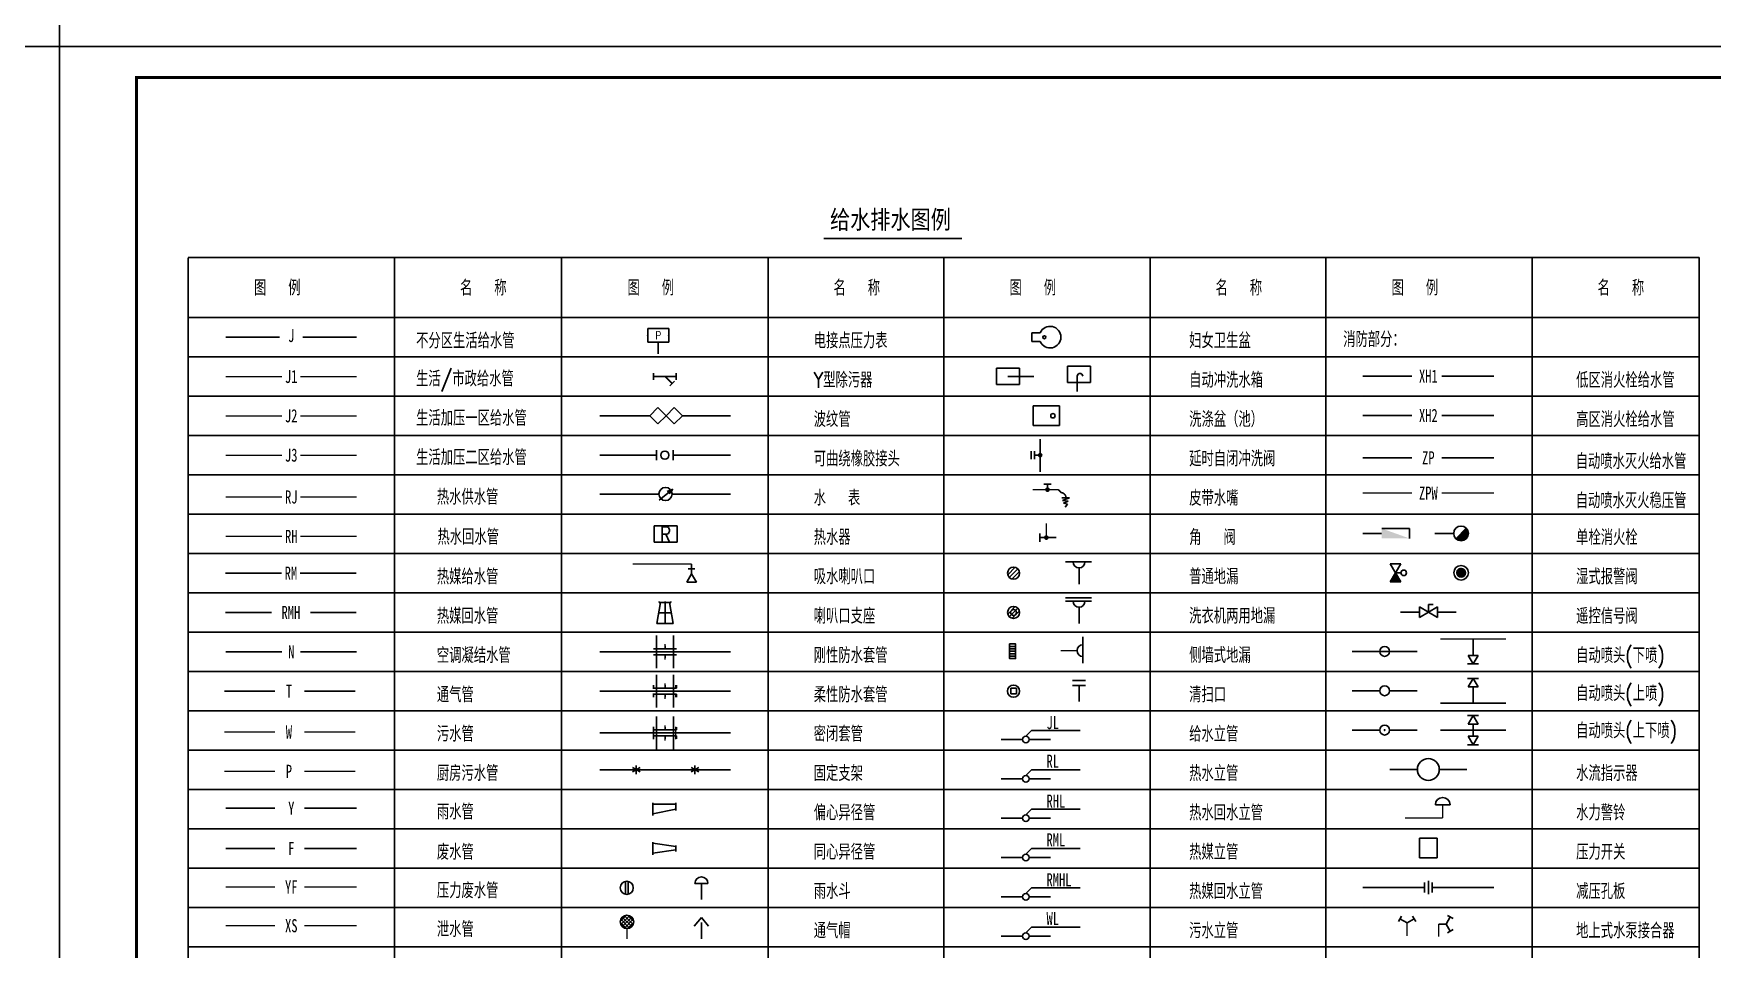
# Model space of a CAD drawing. Extents: x 27938 to 1507990, y 110129 to 923079.
# Drawn here: x 491190 to 545766, y 690524 to 720280 of the extents above; entities that cross this region are included whole.
import ezdxf
from ezdxf.enums import TextEntityAlignment as Align

# ---------------------------------------------------------------- set-up
doc = ezdxf.new("R2010")
doc.units = 0
doc.header["$LTSCALE"] = 1000
doc.header["$MEASUREMENT"] = 0
doc.layers.add('0s-水标注', color=7, linetype='Continuous')
doc.layers.add('图框', color=140, linetype='Continuous')
doc.layers.add('yichutu', color=7, linetype='Continuous', true_color=0xffffff, plot=False)
doc.styles.add('-黑体', font='simhei.ttf', dxfattribs={"width": 0.8})
doc.styles.add('HZ', font='txt', dxfattribs={"bigfont": 'hztxt'})
doc.styles.add('HZ8', font='txt.shx', dxfattribs={"bigfont": 'hztxt.shx'})
doc.styles.add('ST', font='', dxfattribs={"width": 0.8})
doc.styles.get("Standard").update_dxf_attribs({"font": 'gbenor.shx', "bigfont": 'gbcbig.shx'})
doc.styles.get('ST').set_extended_font_data('SimSun')

# ---------------------------------------------------------------- blocks, each defined once
blk = doc.blocks.new('*X185')
at = {"color": 0, "linetype": 'Continuous'}
for p, q in [((-69891, -48890), (-69782, -48780)), ((-69891, -48876), (-69795, -48780)), ((-69889, -48902), (-69769, -48782)), ((-69889, -48860), (-69811, -48782)), ((-69886, -48913), (-69758, -48786)), ((-69882, -48839), (-69832, -48789)), ((-69881, -48923), (-69748, -48790)), ((-69876, -48932), (-69739, -48795)), ((-69871, -48940), (-69731, -48800)), ((-69864, -48948), (-69723, -48807)), ((-69857, -48955), (-69716, -48814)), ((-69849, -48961), (-69710, -48822)), ((-69841, -48967), (-69704, -48830)), ((-69831, -48972), (-69699, -48840)), ((-69821, -48975), (-69696, -48850)), ((-69810, -48978), (-69693, -48861)), ((-69797, -48980), (-69691, -48874)), ((-69783, -48980), (-69691, -48888)), ((-69766, -48977), (-69694, -48905)), ((-69742, -48967), (-69704, -48929))]:
    blk.add_line(p, q, dxfattribs=at)
blk = doc.blocks.new('*X188')
at = {"color": 0, "linetype": 'Continuous'}
for p, q in [((-73092, -53484), (-73002, -53484)), ((-73091, -53482), (-73003, -53482)), ((-73091, -53483), (-73003, -53483)), ((-73090, -53480), (-73004, -53480)), ((-73090, -53481), (-73004, -53481)), ((-73089, -53479), (-73005, -53479)), ((-73088, -53477), (-73006, -53477)), ((-73088, -53478), (-73006, -53478)), ((-73087, -53476), (-73007, -53476)), ((-73086, -53475), (-73008, -53475)), ((-73085, -53474), (-73009, -53474)), ((-73084, -53473), (-73010, -53473)), ((-73083, -53472), (-73011, -53472)), ((-73082, -53471), (-73012, -53471)), ((-73081, -53470), (-73013, -53470)), ((-73080, -53469), (-73014, -53469)), ((-73079, -53468), (-73015, -53468)), ((-73078, -53467), (-73016, -53467)), ((-73077, -53466), (-73017, -53466)), ((-73075, -53465), (-73019, -53465)), ((-73074, -53464), (-73020, -53464)), ((-73072, -53463), (-73022, -53463)), ((-73070, -53462), (-73024, -53462)), ((-73068, -53461), (-73026, -53461)), ((-73066, -53460), (-73028, -53460)), ((-73063, -53459), (-73031, -53459)), ((-73060, -53458), (-73034, -53458)), ((-73056, -53457), (-73038, -53457)), ((-73097, -53500), (-72997, -53500)), ((-73097, -53501), (-72997, -53501)), ((-73097, -53502), (-72997, -53502)), ((-73097, -53503), (-72997, -53503)), ((-73097, -53504), (-72997, -53504)), ((-73097, -53505), (-72997, -53505)), ((-73097, -53506), (-72997, -53506)), ((-73097, -53507), (-72997, -53507)), ((-73097, -53508), (-72997, -53508)), ((-73097, -53509), (-72997, -53509)), ((-73097, -53510), (-72997, -53510)), ((-73097, -53511), (-72997, -53511)), ((-73097, -53512), (-72997, -53512)), ((-73097, -53513), (-72997, -53513)), ((-73096, -53495), (-72998, -53495)), ((-73096, -53496), (-72998, -53496)), ((-73096, -53497), (-72998, -53497)), ((-73096, -53498), (-72998, -53498)), ((-73096, -53499), (-72998, -53499)), ((-73096, -53514), (-72998, -53514)), ((-73096, -53515), (-72998, -53515)), ((-73096, -53516), (-72998, -53516)), ((-73096, -53517), (-72998, -53517)), ((-73096, -53518), (-72998, -53518)), ((-73095, -53491), (-72999, -53491)), ((-73095, -53492), (-72999, -53492)), ((-73095, -53493), (-72999, -53493)), ((-73095, -53494), (-72999, -53494)), ((-73095, -53519), (-72999, -53519)), ((-73095, -53520), (-72999, -53520)), ((-73095, -53521), (-72999, -53521)), ((-73094, -53488), (-73000, -53488)), ((-73094, -53489), (-73000, -53489)), ((-73094, -53490), (-73000, -53490)), ((-73094, -53522), (-73000, -53522)), ((-73094, -53523), (-73000, -53523)), ((-73094, -53524), (-73000, -53524)), ((-73093, -53486), (-73001, -53486)), ((-73093, -53487), (-73001, -53487)), ((-73093, -53525), (-73001, -53525)), ((-73093, -53526), (-73001, -53526)), ((-73093, -53527), (-73002, -53527)), ((-73092, -53485), (-73002, -53485)), ((-73092, -53528), (-73002, -53528)), ((-73092, -53529), (-73002, -53529)), ((-73091, -53530), (-73003, -53530)), ((-73090, -53531), (-73004, -53531)), ((-73090, -53532), (-73004, -53532)), ((-73089, -53533), (-73005, -53533)), ((-73089, -53534), (-73005, -53534)), ((-73088, -53535), (-73006, -53535)), ((-73087, -53536), (-73007, -53536)), ((-73086, -53537), (-73008, -53537)), ((-73086, -53538), (-73008, -53538)), ((-73085, -53539), (-73009, -53539)), ((-73084, -53540), (-73010, -53540)), ((-73083, -53541), (-73011, -53541)), ((-73082, -53542), (-73012, -53542)), ((-73081, -53543), (-73013, -53543)), ((-73080, -53544), (-73014, -53544)), ((-73079, -53545), (-73015, -53545)), ((-73077, -53546), (-73017, -53546)), ((-73076, -53547), (-73018, -53547)), ((-73075, -53548), (-73019, -53548)), ((-73073, -53549), (-73021, -53549)), ((-73071, -53550), (-73023, -53550)), ((-73069, -53551), (-73025, -53551)), ((-73067, -53552), (-73027, -53552)), ((-73065, -53553), (-73029, -53553)), ((-73062, -53554), (-73032, -53554)), ((-73058, -53555), (-73036, -53555)), ((-73052, -53556), (-73042, -53556))]:
    blk.add_line(p, q, dxfattribs=at)
blk = doc.blocks.new('$VALVE$00000619')
for p, q in [((-227, 151), (227, 151)), ((-227, -151), (-227, 151)), ((227, 151), (227, -151)), ((227, -151), (-227, -151))]:
    blk.add_line(p, q)
for p in [(-227, 0), (227, 0)]:
    blk.add_point(p)
blk.add_text('P', height=187).set_placement((-63, -93))
blk = doc.blocks.new('TK')
at = {"layer": '图框'}
blk.add_lwpolyline([(465375, 548714), (549475, 548714), (549475, 489314), (465375, 489314)], close=True, dxfattribs=at)
blk.add_lwpolyline([(465375, 548714), (549475, 548714), (549475, 489314), (465375, 489314)], close=True, dxfattribs=at)
at = {"layer": '图框', "const_width": 100}
blk.add_lwpolyline([(548475, 490314), (548475, 547714), (467875, 547714), (467875, 490314)], close=True, dxfattribs=at)
blk = doc.blocks.new('yct-841-594-84100-59399.9999999999-100-1000.0')
at = {"layer": 'yichutu', "color": 7, "true_color": 0xffffff}
blk.add_lwpolyline([(0, 0), (0, 59400), (84100, 59400), (84100, 0)], close=True, dxfattribs=at)

msp = doc.modelspace()

# ---------------------------------------------------------------- linework, layer by layer
at = {"layer": '0s-水标注', "ltscale": 1.5}
for p, q in [((496214.8, 713006.8), (545334.8, 713006.8)), ((496214.8, 712997.6), (496214.8, 665048.8)), ((502924.3, 665048.8), (502924.3, 713006.8)), ((508355.8, 665048.8), (508355.8, 713006.8)), ((515065.3, 665048.8), (515065.3, 713006.8)), ((520774.8, 665048.8), (520774.8, 713006.8)), ((527484.3, 665048.8), (527484.3, 713006.8)), ((533193.8, 670160.8), (533193.8, 713006.8)), ((533193.8, 665048.8), (533193.8, 713006.8)), ((539903.3, 677828.8), (539903.3, 713006.8)), ((545334.8, 665048.8), (545334.8, 713006.8)), ((496214.8, 711056.8), (545334.8, 711056.8)), ((511496.4, 710249.4), (511496.4, 709876.3)), ((523638.2, 710274), (523638.2, 710561.6)), ((523914.5, 710561.6), (523638.2, 710561.6)), ((523914.5, 710274), (523638.2, 710274)), ((496214.8, 709778.8), (545334.8, 709778.8)), ((511337.8, 709246.3), (511337.8, 709033.3)), ((511870.9, 708840.2), (512019.9, 708992.5)), ((512083.3, 709246.3), (512083.3, 709033.3)), ((522490.2, 709406), (522490.2, 708873.5)), ((522490.2, 709406), (523235.7, 709406)), ((522862.9, 709139.8), (523603.3, 709139.8)), ((523235.7, 709406), (523235.7, 708873.5)), ((524804, 709471.1), (525549.5, 709471.1)), ((524804, 709471.1), (524804, 708938.6)), ((525119.6, 708651.9), (525119.6, 709150.2)), ((525549.5, 709471.1), (525549.5, 708938.6)), ((496214.8, 708500.8), (545334.8, 708500.8)), ((522490.2, 708873.5), (523235.7, 708873.5)), ((524804, 708938.6), (525549.5, 708938.6)), ((511218.8, 707861.8), (511485.1, 708128)), ((511485.1, 707595.5), (511218.8, 707861.8)), ((511485.1, 708128), (511751.3, 707861.8)), ((511751.3, 707861.8), (511485.1, 707595.5)), ((511751.3, 707861.8), (512017.6, 708128)), ((512017.6, 707595.5), (511751.3, 707861.8)), ((512017.6, 708128), (512283.8, 707861.8)), ((512283.8, 707861.8), (512017.6, 707595.5)), ((523685.8, 707542.3), (523685.8, 708181.3)), ((523685.8, 708181.3), (524537.8, 708181.3)), ((524537.8, 707542.3), (524537.8, 708181.3)), ((523685.8, 707542.3), (524537.8, 707542.3)), ((496214.8, 707222.8), (545334.8, 707222.8)), ((511444.3, 706743.5), (511444.3, 706424)), ((511976.8, 706743.5), (511976.8, 706424)), ((523620.6, 706711.6), (523620.6, 706456)), ((523726.3, 706456), (523726.3, 706711.6)), ((523913, 706583.8), (523726.3, 706583.8)), ((496214.8, 705944.8), (545334.8, 705944.8)), ((511528.6, 705120.6), (511966.1, 705482.5)), ((511966.1, 705482.5), (511787.3, 705400.6)), ((511966.1, 705482.5), (511852.1, 705322.3)), ((524034.3, 705635.8), (524265.1, 705635.8)), ((524149.7, 705462), (524149.7, 705635.8)), ((524614.3, 705197.9), (524868, 705197.9)), ((524868, 705197.9), (524638.1, 705108.9)), ((496214.8, 704666.8), (545334.8, 704666.8)), ((524638.1, 705108.9), (524820.4, 705084.6)), ((524820.4, 705084.6), (524669.8, 705019.9)), ((524669.8, 705019.9), (524804.6, 704995.6)), ((524804.6, 704995.6), (524725.3, 704898.5)), ((511362.2, 704290.7), (511362.2, 703758.2)), ((511362.2, 704290.7), (512107.7, 704290.7)), ((512107.7, 704290.7), (512107.7, 703758.2)), ((523905.9, 703766.4), (523905.9, 704040.4)), ((535913.1, 704198.6), (535018.5, 704198.6)), ((535913.1, 703879.1), (535913.1, 704198.6)), ((537765.2, 704208.3), (537426.3, 703869.4)), ((511362.2, 703758.2), (512107.7, 703758.2)), ((523905.9, 703903.4), (524085, 703903.4)), ((496214.8, 703388.8), (545334.8, 703388.8)), ((522858.2, 702699.3), (523097.3, 702938.3)), ((524731.8, 703111.9), (525581.8, 703111.9)), ((535641.5, 703053.7), (535290, 703053.7)), ((535641.5, 703053.7), (535290, 702468)), ((535641.5, 702468), (535290, 703053.7)), ((512420.5, 702451.8), (512580.3, 702728.5)), ((512740, 702451.8), (512420.5, 702451.8)), ((512473.8, 702888.2), (512686.8, 702888.2)), ((512580.3, 702728.5), (512740, 702451.8)), ((522908.7, 702611.8), (523184.8, 702887.8)), ((522996.2, 702561.2), (523235.3, 702800.3)), ((535641.5, 702468), (535290, 702468)), ((535465.8, 702760.9), (535641.5, 702760.9)), ((496214.8, 702110.8), (545334.8, 702110.8)), ((524731.8, 701946), (525581.8, 701946)), ((511569.8, 701800.5), (511449.1, 701115.7)), ((511509.4, 701458.1), (511924.6, 701458.1)), ((511525.3, 701827.8), (511525.3, 701800.5)), ((511525.3, 701800.5), (511908.7, 701800.5)), ((511717, 701827.8), (511717, 701115.7)), ((511864.3, 701800.5), (511985, 701115.7)), ((511908.7, 701827.8), (511908.7, 701800.5)), ((522858.2, 701421.3), (523097.3, 701660.3)), ((522908.7, 701333.8), (523184.8, 701609.8)), ((522996.2, 701283.2), (523235.3, 701522.3)), ((524731.8, 701833.9), (525581.8, 701833.9)), ((536237.9, 701658.6), (536823.6, 701307.1)), ((536823.6, 701658.6), (536237.9, 701307.1)), ((536237.9, 701658.6), (536237.9, 701307.1)), ((536530.8, 701482.9), (536530.8, 701735.2)), ((536530.8, 701735.2), (536687.5, 701735.2)), ((536823.6, 701658.6), (536823.6, 701307.1)), ((496214.8, 700832.8), (545334.8, 700832.8)), ((511449.1, 701115.7), (511985, 701115.7)), ((511344.3, 700289.6), (512089.8, 700289.6)), ((511444.3, 699658.5), (511444.3, 700722.6)), ((511717, 700289.6), (511717, 700385.5)), ((511989.8, 699658.5), (511989.8, 700722.6)), ((522919, 700370.8), (523111, 700370.8)), ((522919, 700290.8), (523111, 700290.8)), ((522919, 700210.8), (523111, 700210.8)), ((525302.9, 700677.3), (525302.9, 699827.4)), ((511344.3, 700097.9), (512089.8, 700097.9)), ((511717, 700002.1), (511717, 700097.9)), ((522919, 700130.8), (523111, 700130.8)), ((522919, 700050.8), (523111, 700050.8)), ((537986.3, 699800.3), (537806.1, 699800.3)), ((537826.5, 700077), (537986.3, 699800.3)), ((537826.5, 700077), (538146, 700077)), ((537986.3, 699800.3), (538146, 700077)), ((537986.3, 699800.3), (538166.4, 699800.3)), ((496214.8, 699554.8), (545334.8, 699554.8)), ((511444.3, 698380.5), (511444.3, 699444.6)), ((511989.8, 698380.5), (511989.8, 699444.6)), ((524963.8, 699261.9), (525389.8, 699261.9)), ((537986.3, 699331.5), (537806.1, 699331.5)), ((537986.3, 699331.5), (537826.5, 699054.8)), ((537986.3, 699331.5), (538166.4, 699331.5)), ((538146, 699054.8), (537986.3, 699331.5)), ((511344.3, 699011.6), (511344.3, 699082.2)), ((511344.3, 699011.6), (512089.8, 699011.6)), ((511344.3, 698819.9), (512089.8, 698819.9)), ((511344.3, 698724.1), (511344.3, 698819.9)), ((511717, 699011.6), (511717, 699107.5)), ((511717, 698724.1), (511717, 698819.9)), ((512089.8, 699011.6), (512089.8, 699107.5)), ((512089.8, 698724.1), (512089.8, 698819.9)), ((522954.5, 699008.1), (523139, 699008.1)), ((522954.5, 699008.1), (522954.5, 698823.5)), ((522954.5, 698823.5), (523139, 698823.5)), ((523139, 699008.1), (523139, 698823.5)), ((524963.8, 699102.2), (525389.8, 699102.2)), ((538146, 699054.8), (537826.5, 699054.8)), ((496214.8, 698276.8), (545334.8, 698276.8)), ((511444.3, 697023.2), (511444.3, 698087.3)), ((511989.8, 697023.2), (511989.8, 698087.3)), ((537986.3, 698124.5), (537806.1, 698124.5)), ((537826.5, 697847.8), (537986.3, 698124.5)), ((537986.3, 698124.5), (538166.4, 698124.5)), ((537986.3, 698124.5), (538146, 697847.8)), ((511344.3, 697654.3), (511344.3, 697724.9)), ((511344.3, 697654.3), (512089.8, 697654.3)), ((511717, 697654.3), (511717, 697750.2)), ((512089.8, 697654.3), (512089.8, 697750.2)), ((523446.7, 697447.8), (523632, 697633.1)), ((523632, 697633.1), (525217, 697633.1)), ((537826.5, 697847.8), (538146, 697847.8)), ((496214.8, 696998.8), (545334.8, 696998.8)), ((511344.3, 697366.8), (511344.3, 697462.6)), ((511344.3, 697462.6), (512089.8, 697462.6)), ((511717, 697366.8), (511717, 697462.6)), ((512089.8, 697366.8), (512089.8, 697462.6)), ((537986.3, 697173.3), (537806.1, 697173.3)), ((537826.5, 697450), (537986.3, 697173.3)), ((537826.5, 697450), (538146, 697450)), ((537986.3, 697173.3), (538146, 697450)), ((537986.3, 697173.3), (538166.4, 697173.3)), ((510661.5, 696289.7), (510904.2, 696429.9)), ((510904.2, 696289.7), (510661.5, 696429.9)), ((510782.8, 696499.9), (510782.8, 696219.6)), ((512810.6, 696289.7), (512567.9, 696429.9)), ((512567.9, 696289.7), (512810.6, 696429.9)), ((512689.3, 696499.9), (512689.3, 696219.6)), ((523446.7, 696169.8), (523632, 696355.1)), ((523632, 696355.1), (525217, 696355.1)), ((496214.8, 695720.8), (545334.8, 695720.8)), ((496214.8, 695720.8), (545334.8, 695720.8)), ((511318.9, 694872.3), (511318.9, 695291.3)), ((511318.9, 695245.6), (512066.6, 695245.6)), ((511318.9, 694926.1), (512066.6, 695085.9)), ((512066.6, 695032.1), (512066.6, 695291.3)), ((523446.7, 694891.8), (523632, 695077.1)), ((523632, 695077.1), (525217, 695077.1)), ((536758.4, 695221), (537237.7, 695221)), ((496214.8, 694442.8), (545334.8, 694442.8)), ((496214.8, 694442.8), (545334.8, 694442.8)), ((511318.9, 694009.2), (511318.9, 693598.4)), ((511318.9, 693971.7), (512066.6, 693865.2)), ((512066.6, 693758.7), (511318.9, 693652.2)), ((512066.6, 693902.7), (512066.6, 693704.9)), ((523446.7, 693613.8), (523632, 693799.1)), ((523632, 693799.1), (525217, 693799.1)), ((536246.8, 694134.4), (536814.8, 694134.4)), ((536246.8, 693495.4), (536246.8, 694134.4)), ((536814.8, 693495.4), (536814.8, 694134.4)), ((496214.8, 693164.8), (545334.8, 693164.8)), ((536246.8, 693495.4), (536814.8, 693495.4)), ((510429, 692317.1), (510429, 692734.5)), ((510514.2, 692317.1), (510514.2, 692734.5)), ((512686.8, 692667.2), (513112.7, 692667.2)), ((536403, 692377.1), (536403, 692696.6)), ((536530.8, 692323.9), (536530.8, 692749.9)), ((536658.6, 692377.1), (536658.6, 692696.6)), ((523446.7, 692335.8), (523632, 692521.1)), ((523632, 692521.1), (525217, 692521.1)), ((496214.8, 691886.8), (545334.8, 691886.8)), ((510466.7, 691635.9), (510262.7, 691431.9)), ((510565.5, 691619), (510279.6, 691333.1)), ((510279.6, 691503.3), (510565.5, 691217.4)), ((510634.6, 691572.4), (510326.2, 691264)), ((510326.2, 691572.4), (510634.6, 691264)), ((510395.3, 691619), (510681.2, 691333.1)), ((510681.2, 691503.3), (510395.3, 691217.4)), ((510494, 691635.9), (510698.1, 691431.9)), ((512899.8, 691560.4), (512667.5, 691283.6)), ((512899.8, 691560.4), (513132, 691283.6)), ((535659.4, 691604.8), (535556.1, 691426)), ((535838.3, 691382.2), (535607.7, 691515.4)), ((535838.3, 691382.2), (536068.9, 691515.4)), ((536017.3, 691604.8), (536120.5, 691426)), ((537111.3, 691346.7), (537244.4, 691577.3)), ((537155, 691628.9), (537333.9, 691525.7)), ((510262.7, 691404.5), (510466.7, 691200.5)), ((510698.1, 691404.5), (510494, 691200.5)), ((523446.7, 691057.8), (523632, 691243.1)), ((523632, 691243.1), (525217, 691243.1)), ((537111.3, 691346.7), (537244.4, 691116.1)), ((537333.9, 691167.8), (537155, 691064.5)), ((496214.8, 690608.8), (545334.8, 690608.8))]:
    msp.add_line(p, q, dxfattribs=at)
at = {"layer": '0s-水标注', "const_width": 50}
msp.add_lwpolyline([(516874.3, 713622.7), (521371.8, 713622.7)], dxfattribs=at)
at = {"layer": '0s-水标注', "ltscale": 1.5, "const_width": 50}
for points in [[(497437.1, 710417.8), (499194.3, 710417.8)], [(499939.8, 710417.8), (501697.1, 710417.8)], [(497437.1, 709134.8), (499268.9, 709134.8)], [(499865.3, 709134.8), (501697.1, 709134.8)], [(511337.8, 709139.8), (512083.3, 709139.8)], [(511717, 709139.8), (511945.4, 708916.3)], [(522862.9, 709139.8), (523712.1, 709139.8)], [(525119.6, 708654.4), (525119.6, 709150.2)], [(534400.8, 709150.9), (535997, 709150.9)], [(536959.5, 709150.9), (538660.8, 709150.9)], [(497437.1, 707856.8), (499268.9, 707856.8)], [(499865.3, 707856.8), (501697.1, 707856.8)], [(509587, 707861.8), (511218.8, 707861.8)], [(512283.8, 707861.8), (513847, 707861.8)], [(534400.8, 707872.9), (535997, 707872.9)], [(536959.5, 707872.9), (538660.8, 707872.9)], [(523913, 706031.2), (523913, 707109.4)], [(497437.1, 706578.8), (499268.9, 706578.8)], [(499865.3, 706578.8), (501697.1, 706578.8)], [(509587, 706583.8), (511444.3, 706583.8)], [(511976.8, 706583.8), (513847, 706583.8)], [(534400.8, 706498.4), (535997, 706498.4)], [(536959.5, 706498.4), (538660.8, 706498.4)], [(497437.1, 705221.4), (499268.9, 705221.4)], [(499865.3, 705221.4), (501697.1, 705221.4)], [(509587, 705317.2), (511519.2, 705317.2)], [(511945.1, 705317.2), (513847, 705317.2)], [(523673, 705462), (524499.7, 705462)], [(524603.9, 705357.8), (524499.7, 705462)], [(534400.8, 705351.4), (535997, 705351.4)], [(536959.5, 705351.4), (538660.8, 705351.4)], [(524111.8, 703905.5), (524111.8, 704364.2)], [(534400.8, 704038.9), (535018.5, 704038.9)], [(536738.4, 704038.9), (537356.1, 704038.9)], [(497437.1, 703943.4), (499268.9, 703943.4)], [(499865.3, 703943.4), (501697.1, 703943.4)], [(524126.6, 703905.5), (524441.6, 703905.5)], [(510663.3, 703048), (512580.3, 703048)], [(512580.3, 703048), (512580.3, 702728.5)], [(525176.8, 702387.7), (525176.8, 702920.2)], [(497425, 702749.8), (499256.8, 702749.8)], [(499853.2, 702749.8), (501685, 702749.8)], [(497425, 701471.8), (498924.6, 701471.8)], [(500182.1, 701471.8), (501685, 701471.8)], [(525176.8, 701109.7), (525176.8, 701642.2)], [(535620.2, 701482.9), (536237.9, 701482.9)], [(536823.6, 701482.9), (537441.3, 701482.9)], [(497437.1, 700193.8), (499268.9, 700193.8)], [(499865.3, 700193.8), (501697.1, 700193.8)], [(509587, 700193.8), (513847, 700193.8)], [(511344.3, 700289.6), (512089.8, 700289.6)], [(511717, 700446.3), (511717, 700289.6)], [(524578.7, 700232.4), (525111.2, 700232.4)], [(534951, 700204.9), (534045.8, 700204.9)], [(536175.8, 700204.9), (534951, 700204.9)], [(539051.3, 700609.5), (536921.3, 700609.5)], [(537986.3, 700077), (537986.3, 700609.5)], [(511344.3, 700097.9), (512089.8, 700097.9)], [(511717, 700097.9), (511717, 699941.3)], [(511344.3, 699115.4), (511344.3, 698984.1)], [(511717, 699165), (511717, 699008.4)], [(512064, 699115.4), (512064, 698984.1)], [(525176.8, 698569.7), (525176.8, 699102.2)], [(497389, 698915.8), (499033.3, 698915.8)], [(499995.8, 698915.8), (501649, 698915.8)], [(509587, 698915.8), (513847, 698915.8)], [(511344.3, 699008.4), (512089.8, 699008.4)], [(511344.3, 698841.9), (511344.3, 698710.6)], [(511344.3, 698816.7), (512089.8, 698816.7)], [(511717, 698816.7), (511717, 698660.1)], [(512064, 698841.9), (512064, 698710.6)], [(534951, 698926.9), (534045.8, 698926.9)], [(536175.8, 698926.9), (535270.5, 698926.9)], [(537986.3, 699054.8), (537986.3, 698522.3)], [(539051.3, 698522.3), (536921.3, 698522.3)], [(497386.6, 697589.2), (499033.3, 697589.2)], [(499995.8, 697589.2), (501646.6, 697589.2)], [(509587, 697558.5), (513847, 697558.5)], [(511344.3, 697758.1), (511344.3, 697484.6)], [(511344.3, 697651.1), (512089.8, 697651.1)], [(511344.3, 697484.6), (511344.3, 697353.3)], [(511344.3, 697459.4), (512089.8, 697459.4)], [(511717, 697807.7), (511717, 697651.1)], [(511717, 697459.4), (511717, 697302.8)], [(512064, 697758.1), (512064, 697484.6)], [(512064, 697484.6), (512064, 697353.3)], [(534951, 697648.9), (534045.8, 697648.9)], [(536175.8, 697648.9), (535270.5, 697648.9)], [(539051.3, 697648.9), (536921.3, 697648.9)], [(537986.3, 697450), (537986.3, 697847.8)], [(522637.6, 697341.3), (523340.2, 697341.3)], [(523553.2, 697341.3), (524255.7, 697341.3)], [(536175.8, 696370.9), (535270.5, 696370.9)], [(537791, 696370.9), (536885.8, 696370.9)], [(497386.6, 696311.2), (499033.3, 696311.2)], [(499995.8, 696311.2), (501646.6, 696311.2)], [(509587, 696359.8), (513847, 696359.8)], [(522637.6, 696063.3), (523340.2, 696063.3)], [(523553.2, 696063.3), (524255.7, 696063.3)], [(497437.1, 695112.1), (499033.3, 695112.1)], [(499995.8, 695112.1), (501697.1, 695112.1)], [(522637.6, 694785.3), (523340.2, 694785.3)], [(523553.2, 694785.3), (524255.7, 694785.3)], [(536998.1, 694795), (535771.5, 694795)], [(536998.1, 694795), (536998.1, 695221)], [(497437.1, 693803.8), (499033.3, 693803.8)], [(499995.8, 693803.8), (501697.1, 693803.8)], [(522637.6, 693507.3), (523340.2, 693507.3)], [(523553.2, 693507.3), (524255.7, 693507.3)], [(497437.1, 692553.4), (499033.3, 692553.4)], [(499995.8, 692553.4), (501697.1, 692553.4)], [(512899.8, 692667.2), (512899.8, 692134.7)], [(522637.6, 692229.3), (523340.2, 692229.3)], [(523553.2, 692229.3), (524255.7, 692229.3)], [(534400.8, 692536.9), (536403, 692536.9)], [(536658.6, 692536.9), (538660.8, 692536.9)], [(497437.1, 691293.6), (499033.3, 691293.6)], [(499995.8, 691293.6), (501697.1, 691293.6)], [(510480.4, 691200.1), (510480.4, 690862.9)], [(512899.8, 691398.4), (512899.8, 690865.9)], [(522637.6, 690951.3), (523340.2, 690951.3)], [(523553.2, 690951.3), (524255.7, 690951.3)], [(535838.3, 690956.2), (535838.3, 691382.2)], [(536867.4, 691346.7), (536867.4, 690940.9)], [(537111.3, 691346.7), (536867.4, 691346.7)]]:
    msp.add_lwpolyline(points, dxfattribs=at)
at = {"layer": '0s-水标注', "ltscale": 1.5}
for points, const_width in [([(525290, 709150.2, 1), (525119.6, 709150.2, 1)], 50), ([(537511, 703954.1, 1), (537680.5, 704123.6)], 239.6)]:
    msp.add_lwpolyline(points, format="xyb", dxfattribs=dict(at, const_width=const_width))
msp.add_lwpolyline([(522919, 700450.8), (523111, 700450.8), (523111, 699970.8), (522919, 699970.8)], close=True, dxfattribs=at)
for centre, radius in [((524049.3, 710414.4), 50), ((524324.8, 707861.8), 71), ((511710.5, 706583.8), 133.7), ((523913, 706583.8), 50), ((511732.1, 705321.1), 213), ((524149.7, 705462), 50), ((537595.8, 704038.9), 239.6), ((524111.8, 703905.5), 50), ((523046.8, 702749.8), 195.2), ((537595.8, 702760.9), 238.2), ((535731.6, 702760.9), 90.1), ((537595.8, 702760.9), 142), ((523046.8, 701471.8), 195.2), ((523046.8, 701471.8), 97.6), ((535110.8, 700204.9), 159.8), ((523046.8, 698915.8), 197.8), ((535110.8, 698926.9), 159.8), ((535110.8, 697648.9), 159.8), ((535110.8, 697648.9), 14), ((523446.7, 697341.3), 106.5), ((536530.8, 696370.9), 355), ((523446.7, 696063.3), 106.5), ((523446.7, 694785.3), 106.5), ((523446.7, 693507.3), 106.5), ((510471.6, 692525.8), 213), ((523446.7, 692229.3), 106.5), ((510480.4, 691418.2), 218.1), ((523446.7, 690951.3), 106.5)]:
    msp.add_circle(centre, radius, dxfattribs=at)
for centre, radius, start, end in [((524234.5, 710417.8), 350.8, 204.19346, 155.80654), ((525208.2, 709150.2), 88.6, 0, 180), ((524603.9, 705213.4), 144.4, 353.8601, 90), ((525176.8, 703111.9), 191.7, 180, 0), ((525176.8, 701833.9), 191.7, 180, 0), ((525302.9, 700232.4), 191.7, 90, 270), ((536998.1, 695221), 239.6, 0, 180), ((512899.8, 692667.2), 213, 0, 180)]:
    msp.add_arc(centre, radius, start, end, dxfattribs=at)
for points in [[(535913.1, 703879.1), (535018.5, 704198.6), (535913.1, 703879.1), (535018.5, 703879.1)], [(535290, 702468), (535465.8, 702760.9), (535290, 702468), (535641.5, 702468)]]:
    msp.add_solid(points, dxfattribs=at)
at = {"layer": '图框', "color": 2}
msp.add_lwpolyline([(492036.9, 719857), (461036.9, 719857), (461036.9, 737857), (492036.9, 737857)], close=True, dxfattribs=at)

# ---------------------------------------------------------------- block references
msp.add_blockref('TK', (26661.9, 171143.3))
at = {"layer": '0s-水标注', "xscale": 1.5, "yscale": 1.5, "zscale": 1.5}
msp.add_blockref('$VALVE$00000619', (511496.4, 710476.3), dxfattribs=at)
at = {"layer": '0s-水标注', "ltscale": 1.5}
for p in [(596960, 760088.8), (597196.7, 758967), (597158.8, 757410.5)]:
    msp.add_blockref('*X188', p, dxfattribs=at)
at = {"layer": '0s-水标注', "ltscale": 1.5, "xscale": 1.419999999925494, "yscale": 1.419999999925494, "zscale": 1.419999999925494}
msp.add_blockref('*X185', (636692.7, 772176.9), dxfattribs=at)
at = {"layer": 'yichutu'}
msp.add_blockref('yct-841-594-84100-59399.9999999999-100-1000.0', (492036.9, 660457), dxfattribs=at)

# ---------------------------------------------------------------- texts
at = {"layer": '0s-水标注', "style": '-黑体', "width": 0.8}
msp.add_text('给水排水图例', height=600, dxfattribs=at).set_placement((519044.5, 713936.9, 0), align=Align.CENTER)
at = {"layer": '0s-水标注', "style": 'HZ', "width": 0.8}
for s, p in [('图  例', (498356.3, 711770.4)), ('名  称', (505053.9, 711767.6)), ('图  例', (510497.3, 711770.4)), ('名  称', (517194.9, 711767.6)), ('图  例', (522916.3, 711770.4)), ('名  称', (529613.9, 711767.6)), ('图  例', (535335.3, 711770.4)), ('名  称', (542032.9, 711767.6)), ('不分区生活给水管', (503625.1, 710050.8)), ('电接点压力表', (516550.9, 710053)), ('妇女卫生盆', (528756.1, 710053)), ('Y型除污器', (516550.9, 708775)), ('自动冲洗水箱', (528756.1, 708772.8)), ('低区消火栓给水管', (541335.3, 708770.6)), ('波纹管', (516550.9, 707494.8)), ('洗涤盆（池）', (528756.1, 707497)), ('高区消火栓给水管', (541335.3, 707492.6)), ('可曲绕橡胶接头', (516550.9, 706214.6)), ('延时自闭冲洗阀', (528756.1, 706216.8)), ('自动喷水灭火给水管', (541320, 706131.4)), ('水  表', (516550.9, 704943.3)), ('皮带水嘴', (528756.1, 704938.8)), ('自动喷水灭火稳压管', (541320, 704853.4)), ('热水回水管', (504320.4, 703674.5)), ('R', (511554, 703755.4)), ('热水器', (516550.9, 703667.5)), ('角  阀', (528756.1, 703663)), ('单栓消火栓', (541335.3, 703658.6)), ('热媒给水管', (504299.9, 702382.8)), ('吸水喇叭口', (516550.9, 702387.3)), ('普通地漏', (528756.1, 702389.5)), ('湿式报警阀', (541335.3, 702385)), ('热媒回水管', (504299.9, 701104.8)), ('喇叭口支座', (516550.9, 701107)), ('洗衣机两用地漏', (528756.1, 701111.5)), ('遥控信号阀', (541335.3, 701104.8)), ('空调凝结水管', (504299.9, 699826.8)), ('刚性防水套管', (516550.9, 699826.8)), ('侧墙式地漏', (528756.1, 699833.5)), ('自动喷头(下喷)', (541335.3, 699826.8)), ('自动喷头(上喷)', (541335.3, 698592.2)), ('通气管', (504299.9, 698548.8)), ('柔性防水套管', (516550.9, 698548.8)), ('清扫口', (528756.1, 698551)), ('污水管', (504299.9, 697275.4)), ('密闭套管', (516550.9, 697276)), ('给水立管', (528756.1, 697270.8)), ('自动喷头(上下喷)', (541335.3, 697380.4)), ('厨房污水管', (504299.9, 695997.4)), ('固定支架', (516550.9, 695995)), ('热水立管', (528756.1, 695992.8)), ('水流指示器', (541335.3, 695997.3)), ('雨水管', (504299.9, 694745.1)), ('偏心异径管', (516550.9, 694717)), ('热水回水立管', (528756.1, 694714.8)), ('水力警铃', (541335.3, 694717)), ('废水管', (504299.9, 693436.8)), ('同心异径管', (516550.9, 693439)), ('热媒立管', (528756.1, 693436.8)), ('压力开关', (541335.3, 693439)), ('压力废水管', (504299.9, 692186.5)), ('雨水斗', (516550.9, 692165.5)), ('热媒回水立管', (528756.1, 692158.8)), ('减压孔板', (541335.3, 692161)), ('泄水管', (504299.9, 690926.6)), ('通气帽', (516550.9, 690883)), ('污水立管', (528756.1, 690880.8)), ('地上式水泵接合器', (541335.3, 690880.8))]:
    msp.add_text(s, height=500, rotation=0, dxfattribs=at).set_placement(p)
at = {"layer": '0s-水标注', "ltscale": 1.5, "style": 'ST', "width": 0.7}
for s, p in [('J', (499564.7, 710468.2)), ('J1', (499564.7, 709138.2)), ('XH1', (536530.8, 709150.9)), ('J2', (499564.7, 707860.2)), ('XH2', (536530.8, 707872.9)), ('J3', (499564.7, 706582.2)), ('ZP', (536530.8, 706498.4)), ('RJ', (499567.1, 705221.4)), ('ZPW', (536530.8, 705351.4)), ('RH', (499567.1, 703943.4)), ('RM', (499555, 702749.8)), ('RMH', (499555, 701471.8)), ('N', (499567.1, 700193.8)), ('T', (499492.6, 698915.8)), ('W', (499490.2, 697589.2)), ('P', (499490.2, 696311.2)), ('Y', (499567.1, 695112.1)), ('F', (499567.1, 693803.8)), ('YF', (499567.1, 692553.4))]:
    msp.add_text(s, height=426, dxfattribs=at).set_placement(p, align=Align.MIDDLE)
at = {"layer": '0s-水标注', "ltscale": 1.5}
for s, height, style, width, p in [('消防部分：', 500, 'HZ8', 0.8, (533762.4, 710093.5)), ('生活/市政给水管', 500, 'HZ8', 0.8, (503625.1, 708814.9)), ('生活加压一区给水管', 500, 'HZ8', 0.8, (503625.1, 707536.9)), ('生活加压二区给水管', 500, 'HZ8', 0.8, (503625.1, 706258.9)), ('热水供水管', 500, 'HZ8', 0.8, (504299.9, 704974.7)), ('JL', 426, 'ST', 0.7, (524118.8, 697682.6)), ('RL', 426, 'ST', 0.7, (524118.8, 696425.1)), ('RHL', 426, 'ST', 0.7, (524118.8, 695129.9)), ('RML', 426, 'ST', 0.7, (524118.8, 693869.1)), ('RMHL', 426, 'ST', 0.7, (524118.8, 692573.9)), ('WL', 426, 'ST', 0.7, (524118.8, 691315.8))]:
    msp.add_text(s, height=height, dxfattribs=dict(at, style=style, width=width)).set_placement(p)
at = {"layer": '0s-水标注', "ltscale": 1.5, "style": 'ST', "width": 0.7}
msp.add_text('XS', height=426, rotation=360, dxfattribs=at).set_placement((499567.1, 691293.6), align=Align.MIDDLE)

doc.saveas('drawing.dxf')
